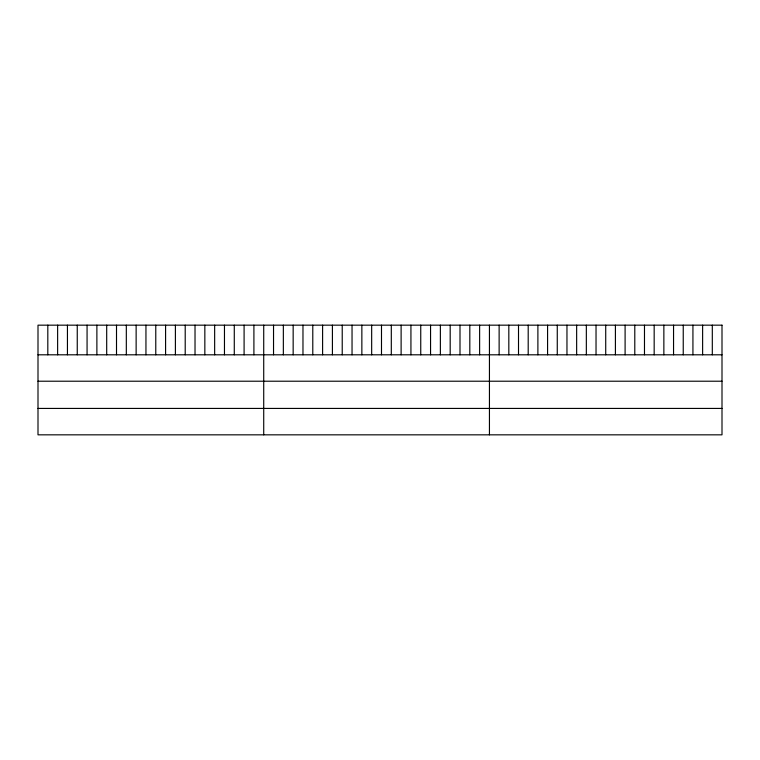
<?xml version="1.0" encoding="UTF-8"?>
<svg xmlns="http://www.w3.org/2000/svg" width="760" height="760" viewBox="0 0 760 760"><rect width="100%" height="100%" fill="white"/><g stroke="black" fill="none" stroke-linecap="round" stroke-linejoin="round"><path stroke-width="1.14" d="M38 354.806L722 354.806M38 381.216L722 381.216M38 408.424L722 408.424M712.31 325.166L712.31 354.806M702.62 325.166L702.62 354.806M692.93 325.166L692.93 354.806M683.24 325.166L683.24 354.806M673.55 325.166L673.55 354.806M663.86 325.166L663.86 354.806M654.17 325.166L654.17 354.806M644.48 325.166L644.48 354.806M634.79 325.166L634.79 354.806M625.1 325.166L625.1 354.806M615.41 325.166L615.41 354.806M605.72 325.166L605.72 354.806M596.03 325.166L596.03 354.806M586.34 325.166L586.34 354.806M576.65 325.166L576.65 354.806M566.96 325.166L566.96 354.806M557.27 325.166L557.27 354.806M547.58 325.166L547.58 354.806M537.89 325.166L537.89 354.806M528.2 325.166L528.2 354.806M518.51 325.166L518.51 354.806M508.82 325.166L508.82 354.806M499.13 325.166L499.13 354.806M489.44 325.166L489.44 434.834M479.626 325.166L479.626 354.806M469.813 325.166L469.813 354.806M459.999 325.166L459.999 354.806M450.186 325.166L450.186 354.806M440.373 325.166L440.373 354.806M430.559 325.166L430.559 354.806M420.745 325.166L420.745 354.806M410.932 325.166L410.932 354.806M401.118 325.166L401.118 354.806M391.305 325.166L391.305 354.806M381.491 325.166L381.491 354.806M371.668 325.166L371.668 354.806M361.855 325.166L361.855 354.806M352.041 325.166L352.041 354.806M342.228 325.166L342.228 354.806M332.415 325.166L332.415 354.806M322.601 325.166L322.601 354.806M312.787 325.166L312.787 354.806M302.974 325.166L302.974 354.806M293.16 325.166L293.16 354.806M283.347 325.166L283.347 354.806M273.534 325.166L273.534 354.806M263.72 325.166L263.72 434.834M253.906 325.166L253.906 354.806M244.093 325.166L244.093 354.806M234.28 325.166L234.28 354.806M224.466 325.166L224.466 354.806M214.652 325.166L214.652 354.806M204.839 325.166L204.839 354.806M195.025 325.166L195.025 354.806M185.212 325.166L185.212 354.806M175.398 325.166L175.398 354.806M165.585 325.166L165.585 354.806M155.772 325.166L155.772 354.806M145.948 325.166L145.948 354.806M136.135 325.166L136.135 354.806M126.321 325.166L126.321 354.806M116.508 325.166L116.508 354.806M106.694 325.166L106.694 354.806M96.881 325.166L96.881 354.806M87.067 325.166L87.067 354.806M77.254 325.166L77.254 354.806M67.44 325.166L67.44 354.806M57.627 325.166L57.627 354.806M47.813 325.166L47.813 354.806M722 325.166L38 325.166L38 434.834L722 434.834L722 325.166"/></g></svg>
